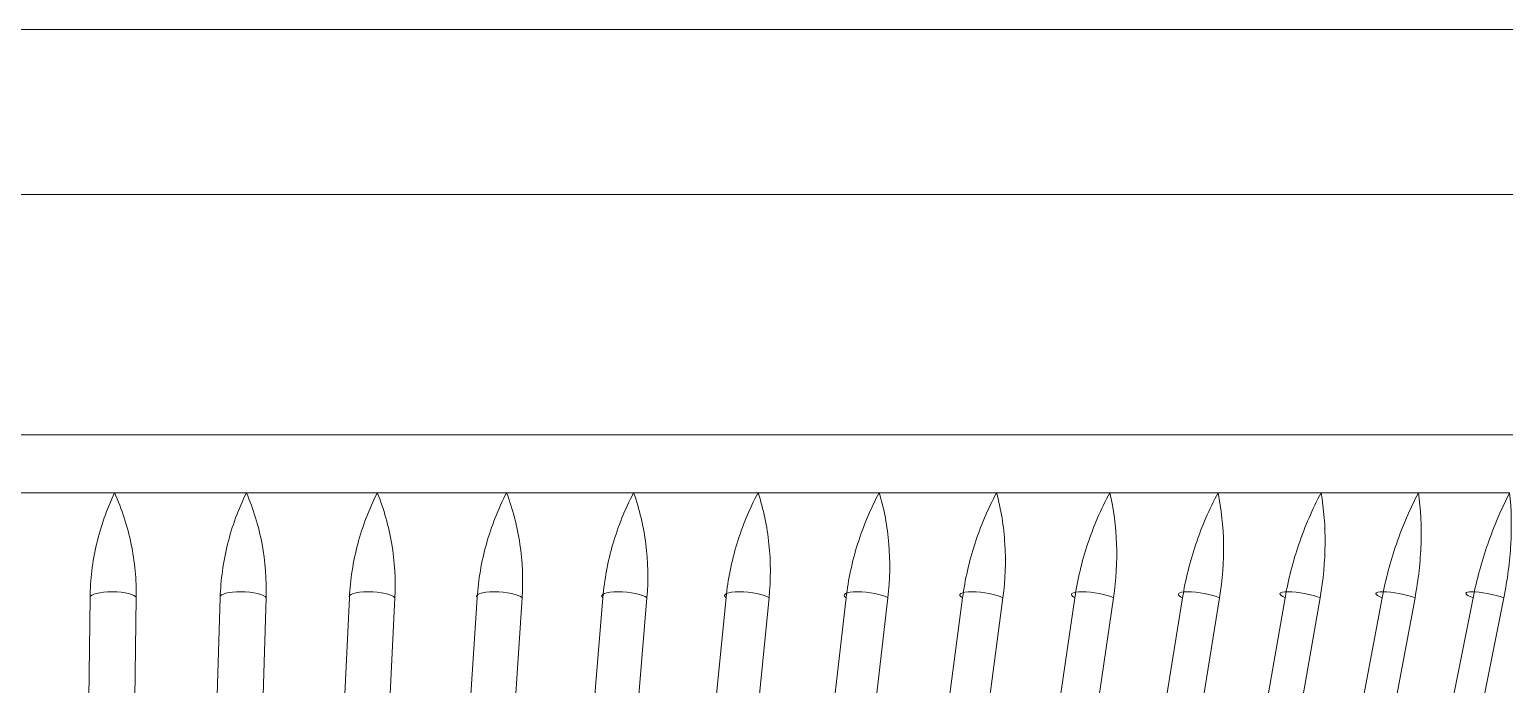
# Model space of a CAD drawing. Header units: inches. Extents: x 3268 to 7018, y 976 to 6708.
# Drawn here: x 5679.244 to 5679.882, y 3498.136 to 3498.419 of the extents above; entities that cross this region are included whole.
import ezdxf

# ---------------------------------------------------------------- set-up
doc = ezdxf.new("R2010")
doc.units = ezdxf.units.IN
doc.header["$MEASUREMENT"] = 0
doc.layers.add('G-IMPT', color=8, linetype='Continuous', lineweight=9)
doc.layers.add('Q-SPCQ', color=91, linetype='Continuous', lineweight=9)

# ---------------------------------------------------------------- blocks, each defined once
blk = doc.blocks.new('Main Locker for Revit - LKR-1_10_autocad_dwg_PRT-007-1-1-9311825-Overall Retail Plan Opt 2')
at = {"layer": 'G-IMPT', "color": 133}
blk.add_line((19.43056, -6.77175), (14.00791, -6.77175), dxfattribs=at)
blk = doc.blocks.new('Main Locker for Revit - LKR-1_10_autocad_dwg_PRT-007-1-1_DEFAULT-9311827-Overall Retail Plan Opt 2')
blk.add_blockref('Main Locker for Revit - LKR-1_10_autocad_dwg_PRT-007-1-1-9311825-Overall Retail Plan Opt 2', (0, 0))
blk = doc.blocks.new('Main Locker for Revit - LKR-1_10_autocad_dwg_ASY-003-9311829-Overall Retail Plan Opt 2')
blk.add_blockref('Main Locker for Revit - LKR-1_10_autocad_dwg_PRT-007-1-1_DEFAULT-9311827-Overall Retail Plan Opt 2', (0, 0))
blk = doc.blocks.new('Main Locker for Revit - LKR-1_10_autocad_dwg_PRT-004-1-9311836-Overall Retail Plan Opt 2')
at = {"layer": 'G-IMPT', "color": 133}
for p, q in [((-1.84127, -6.59634), (35.40473, -6.59634)), ((-1.84127, -6.66775), (35.40473, -6.66775)), ((35.40473, -6.66775), (-1.84127, -6.66775))]:
    blk.add_line(p, q, dxfattribs=at)
blk = doc.blocks.new('Main Locker for Revit - LKR-1_10_autocad_dwg_PRT-004-1$1$ATF-9311840-Overall Retail Plan Opt 2')
blk.add_blockref('Main Locker for Revit - LKR-1_10_autocad_dwg_PRT-004-1-9311836-Overall Retail Plan Opt 2', (0, 0))
blk = doc.blocks.new('Main Locker for Revit - LKR-1_10_autocad_dwg_7803S-BLK_7803S-BLK-9311896-Overall Retail Plan Opt 2')
at = {"layer": 'G-IMPT', "color": 133}
for p, q in [((16.76212, -6.79675), (16.71923, -6.79675)), ((16.71923, -6.79675), (16.76212, -6.79675)), ((16.76212, -6.79675), (16.81913, -6.79675)), ((16.81913, -6.79675), (16.76212, -6.79675)), ((16.81913, -6.79675), (16.8757, -6.79675)), ((16.8757, -6.79675), (16.81913, -6.79675)), ((16.8757, -6.79675), (16.93158, -6.79675)), ((16.93158, -6.79675), (16.8757, -6.79675)), ((16.93158, -6.79675), (16.98653, -6.79675)), ((16.98653, -6.79675), (16.93158, -6.79675)), ((16.98653, -6.79675), (17.04032, -6.79675)), ((17.04032, -6.79675), (16.98653, -6.79675)), ((17.04032, -6.79675), (17.0927, -6.79675)), ((17.0927, -6.79675), (17.04032, -6.79675)), ((17.0927, -6.79675), (17.14345, -6.79675)), ((17.14345, -6.79675), (17.0927, -6.79675)), ((17.14345, -6.79675), (17.19234, -6.79675)), ((17.19234, -6.79675), (17.14345, -6.79675)), ((17.19234, -6.79675), (17.23917, -6.79675)), ((17.23917, -6.79675), (17.19234, -6.79675)), ((17.23917, -6.79675), (17.28372, -6.79675)), ((17.28372, -6.79675), (17.23917, -6.79675)), ((17.28372, -6.79675), (17.3258, -6.79675)), ((17.3258, -6.79675), (17.28372, -6.79675)), ((17.3258, -6.79675), (17.36524, -6.79675)), ((17.36524, -6.79675), (17.3258, -6.79675))]:
    blk.add_line(p, q, dxfattribs=at)
at = {"layer": 'G-IMPT', "color": 133, "flags": 128}
for points in [[(16.74632, -7.23422), (16.74893, -7.03821), (16.75153, -6.8422)], [(16.75153, -6.8422), (16.74893, -7.03821), (16.74632, -7.23422)], [(16.7663, -7.23422), (16.7689, -7.03821), (16.77151, -6.8422)], [(16.77151, -6.8422), (16.7689, -7.03821), (16.7663, -7.23422)], [(16.79565, -7.23422), (16.80172, -7.03821), (16.80778, -6.8422)], [(16.80778, -6.8422), (16.80172, -7.03821), (16.79565, -7.23422)], [(16.81552, -7.23422), (16.82158, -7.03821), (16.82765, -6.8422)], [(16.82765, -6.8422), (16.82158, -7.03821), (16.81552, -7.23422)], [(16.84465, -7.23422), (16.85415, -7.03821), (16.86365, -6.8422)], [(16.86365, -6.8422), (16.85415, -7.03821), (16.84465, -7.23422)], [(16.86432, -7.23422), (16.87382, -7.03821), (16.88332, -6.8422)], [(16.88332, -6.8422), (16.87382, -7.03821), (16.86432, -7.23422)], [(16.89309, -7.23422), (16.90599, -7.03821), (16.91888, -6.8422)], [(16.91888, -6.8422), (16.90599, -7.03821), (16.89309, -7.23422)], [(16.91248, -7.23422), (16.92538, -7.03821), (16.93827, -6.8422)], [(16.93827, -6.8422), (16.92538, -7.03821), (16.91248, -7.23422)], [(16.94078, -7.23422), (16.95701, -7.03821), (16.97324, -6.8422)], [(16.97324, -6.8422), (16.95701, -7.03821), (16.94078, -7.23422)], [(16.9598, -7.23422), (16.97603, -7.03821), (16.99226, -6.8422)], [(16.99226, -6.8422), (16.97603, -7.03821), (16.9598, -7.23422)], [(16.9875, -7.23422), (17.007, -7.03821), (17.02649, -6.8422)], [(17.02649, -6.8422), (17.007, -7.03821), (16.9875, -7.23422)], [(17.00607, -7.23422), (17.02557, -7.03821), (17.04506, -6.8422)], [(17.04506, -6.8422), (17.02557, -7.03821), (17.00607, -7.23422)], [(17.03304, -7.23422), (17.05572, -7.03821), (17.0784, -6.8422)], [(17.0784, -6.8422), (17.05572, -7.03821), (17.03304, -7.23422)], [(17.05108, -7.23422), (17.07376, -7.03821), (17.09644, -6.8422)], [(17.09644, -6.8422), (17.07376, -7.03821), (17.05108, -7.23422)], [(17.07722, -7.23422), (17.10298, -7.03821), (17.12873, -6.8422)], [(17.12873, -6.8422), (17.10298, -7.03821), (17.07722, -7.23422)], [(17.09464, -7.23422), (17.1204, -7.03821), (17.14616, -6.8422)], [(17.14616, -6.8422), (17.1204, -7.03821), (17.09464, -7.23422)], [(17.11982, -7.23422), (17.14855, -7.03821), (17.17728, -6.8422)], [(17.17728, -6.8422), (17.14855, -7.03821), (17.11982, -7.23422)], [(17.13657, -7.23422), (17.16529, -7.03821), (17.19402, -6.8422)], [(17.19402, -6.8422), (17.16529, -7.03821), (17.13657, -7.23422)], [(17.16068, -7.23422), (17.19225, -7.03821), (17.22382, -6.8422)], [(17.22382, -6.8422), (17.19225, -7.03821), (17.16068, -7.23422)], [(17.17666, -7.23422), (17.20823, -7.03821), (17.23981, -6.8422)], [(17.23981, -6.8422), (17.20823, -7.03821), (17.17666, -7.23422)], [(17.1996, -7.23422), (17.23388, -7.03821), (17.26816, -6.8422)], [(17.26816, -6.8422), (17.23388, -7.03821), (17.1996, -7.23422)], [(17.21476, -7.23422), (17.24903, -7.03821), (17.28331, -6.8422)], [(17.28331, -6.8422), (17.24903, -7.03821), (17.21476, -7.23422)], [(17.23643, -7.23422), (17.27326, -7.03821), (17.31009, -6.8422)], [(17.31009, -6.8422), (17.27326, -7.03821), (17.23643, -7.23422)], [(17.25069, -7.23422), (17.28752, -7.03821), (17.32435, -6.8422)], [(17.32435, -6.8422), (17.28752, -7.03821), (17.25069, -7.23422)], [(17.27099, -7.23422), (17.31022, -7.03821), (17.34945, -6.8422)], [(17.34945, -6.8422), (17.31022, -7.03821), (17.27099, -7.23422)], [(17.28429, -7.23422), (17.32352, -7.03821), (17.36275, -6.8422)], [(17.36275, -6.8422), (17.32352, -7.03821), (17.28429, -7.23422)]]:
    blk.add_lwpolyline(points, dxfattribs=at)
at = {"layer": 'G-IMPT', "color": 133}
for centre, major_axis, ratio, start_param, end_param in [((16.76152, -6.84221), (-0.01, 0.00013), 0.258501, 4.76374, 6.283185), ((16.76152, -6.84221), (-0.01, 0.00013), 0.258501, 4.76374, 6.283185), ((16.76152, -6.84221), (-0.01, 0.00013), 0.258501, 3.198607, 4.76374), ((16.76152, -6.84221), (-0.01, 0.00013), 0.258501, 3.198607, 4.76374), ((16.81772, -6.84221), (-0.01, 0.00031), 0.257087, 4.832177, 6.283185), ((16.81772, -6.84221), (-0.01, 0.00031), 0.257087, 4.832177, 6.283185), ((16.81772, -6.84221), (-0.01, 0.00031), 0.257087, 3.267043, 4.832177), ((16.81772, -6.84221), (-0.01, 0.00031), 0.257087, 3.267043, 4.832177), ((16.87349, -6.84221), (-0.00999, 0.00048), 0.25455, 4.900539, 6.465672), ((16.87349, -6.84221), (-0.00999, 0.00048), 0.25455, 4.900539, 6.465672), ((16.87349, -6.84221), (-0.00999, 0.00048), 0.25455, 3.335406, 4.900539), ((16.87349, -6.84221), (-0.00999, 0.00048), 0.25455, 3.335406, 4.900539), ((16.92859, -6.84221), (-0.00998, 0.00066), 0.250899, 4.968786, 6.533919), ((16.92859, -6.84221), (-0.00998, 0.00066), 0.250899, 4.968786, 6.533919), ((16.92859, -6.84221), (-0.00998, 0.00066), 0.250899, 3.403653, 4.968786), ((16.92859, -6.84221), (-0.00998, 0.00066), 0.250899, 3.403653, 4.968786), ((16.98277, -6.84221), (-0.00997, 0.00083), 0.246152, 5.03688, 6.602014), ((16.98277, -6.84221), (-0.00997, 0.00083), 0.246152, 5.03688, 6.602014), ((16.98277, -6.84221), (-0.00997, 0.00083), 0.246152, 3.471747, 5.03688), ((16.98277, -6.84221), (-0.00997, 0.00083), 0.246152, 3.471747, 5.03688), ((17.0358, -6.84221), (-0.00995, 0.00099), 0.240327, 5.104787, 6.66992), ((17.0358, -6.84221), (-0.00995, 0.00099), 0.240327, 5.104787, 6.66992), ((17.0358, -6.84221), (-0.00995, 0.00099), 0.240327, 3.539653, 5.104787), ((17.0358, -6.84221), (-0.00995, 0.00099), 0.240327, 3.539653, 5.104787), ((17.08744, -6.84221), (-0.00993, 0.00115), 0.233453, 5.172473, 6.737606), ((17.08744, -6.84221), (-0.00993, 0.00115), 0.233453, 5.172473, 6.737606), ((17.08744, -6.84221), (-0.00993, 0.00115), 0.233453, 3.60734, 5.172473), ((17.08744, -6.84221), (-0.00993, 0.00115), 0.233453, 3.60734, 5.172473), ((17.13748, -6.84221), (-0.00991, 0.0013), 0.225557, 5.239914, 6.805047), ((17.13748, -6.84221), (-0.00991, 0.0013), 0.225557, 5.239914, 6.805047), ((17.13748, -6.84221), (-0.00991, 0.0013), 0.225557, 3.67478, 5.239914), ((17.13748, -6.84221), (-0.00991, 0.0013), 0.225557, 3.67478, 5.239914), ((17.18568, -6.84221), (-0.00989, 0.00145), 0.216675, 5.307086, 6.872219), ((17.18568, -6.84221), (-0.00989, 0.00145), 0.216675, 5.307086, 6.872219), ((17.18568, -6.84221), (-0.00989, 0.00145), 0.216675, 3.741953, 5.307086), ((17.18568, -6.84221), (-0.00989, 0.00145), 0.216675, 3.741953, 5.307086), ((17.23185, -6.84221), (-0.00987, 0.00159), 0.206845, 0, 0.655921), ((17.23185, -6.84221), (-0.00987, 0.00159), 0.206845, 0, 0.655921), ((17.23185, -6.84221), (-0.00987, 0.00159), 0.206845, 5.373973, 6.15654), ((17.23185, -6.84221), (-0.00987, 0.00159), 0.206845, 5.373973, 6.15654), ((17.23185, -6.84221), (-0.00987, 0.00159), 0.206845, 3.80884, 5.373973), ((17.23185, -6.84221), (-0.00987, 0.00159), 0.206845, 3.80884, 5.373973), ((17.27577, -6.84221), (-0.00985, 0.00172), 0.196111, 0, 0.722512), ((17.27577, -6.84221), (-0.00985, 0.00172), 0.196111, 0, 0.722512), ((17.27577, -6.84221), (-0.00985, 0.00172), 0.196111, 5.440564, 6.223131), ((17.27577, -6.84221), (-0.00985, 0.00172), 0.196111, 5.440564, 6.223131), ((17.27577, -6.84221), (-0.00985, 0.00172), 0.196111, 3.875431, 5.440564), ((17.27577, -6.84221), (-0.00985, 0.00172), 0.196111, 3.875431, 5.440564), ((17.31726, -6.84221), (-0.00983, 0.00185), 0.184519, 0.006234, 0.788801), ((17.31726, -6.84221), (-0.00983, 0.00185), 0.184519, 0.006234, 0.788801), ((17.31726, -6.84221), (-0.00983, 0.00185), 0.184519, 5.506853, 6.283185), ((17.31726, -6.84221), (-0.00983, 0.00185), 0.184519, 5.506853, 6.283185), ((17.31726, -6.84221), (-0.00983, 0.00185), 0.184519, 3.94172, 5.506853), ((17.31726, -6.84221), (-0.00983, 0.00185), 0.184519, 3.94172, 5.506853), ((17.35614, -6.84221), (-0.00981, 0.00196), 0.172121, 5.572839, 6.283185), ((17.35614, -6.84221), (-0.00981, 0.00196), 0.172121, 5.572839, 6.283185), ((17.35614, -6.84221), (-0.00981, 0.00196), 0.172121, 0.07222, 0.854787), ((17.35614, -6.84221), (-0.00981, 0.00196), 0.172121, 0.07222, 0.854787), ((17.35614, -6.84221), (-0.00981, 0.00196), 0.172121, 4.007706, 5.572839), ((17.35614, -6.84221), (-0.00981, 0.00196), 0.172121, 4.007706, 5.572839)]:
    blk.add_ellipse(centre, major_axis=major_axis, ratio=ratio, start_param=start_param, end_param=end_param, dxfattribs=at)
for points in [[(16.75153, -6.8422), (16.75164, -6.83437), (16.75354, -6.81879), (16.75874, -6.8039), (16.76212, -6.79675)], [(16.76212, -6.79675), (16.75874, -6.8039), (16.75354, -6.81879), (16.75164, -6.83437), (16.75153, -6.8422)], [(16.77151, -6.8422), (16.7716, -6.83437), (16.77012, -6.81879), (16.76532, -6.8039), (16.76212, -6.79675)], [(16.76212, -6.79675), (16.76532, -6.8039), (16.77012, -6.81879), (16.7716, -6.83437), (16.77151, -6.8422)], [(16.80778, -6.8422), (16.80803, -6.83437), (16.8102, -6.81879), (16.81563, -6.8039), (16.81913, -6.79675)], [(16.81913, -6.79675), (16.81563, -6.8039), (16.8102, -6.81879), (16.80803, -6.83437), (16.80778, -6.8422)], [(16.82765, -6.8422), (16.82789, -6.83437), (16.82669, -6.81879), (16.82218, -6.8039), (16.81913, -6.79675)], [(16.81913, -6.79675), (16.82218, -6.8039), (16.82669, -6.81879), (16.82789, -6.83437), (16.82765, -6.8422)], [(16.86365, -6.8422), (16.86403, -6.83437), (16.86646, -6.81879), (16.87211, -6.8039), (16.8757, -6.79675)], [(16.8757, -6.79675), (16.87211, -6.8039), (16.86646, -6.81879), (16.86403, -6.83437), (16.86365, -6.8422)], [(16.88332, -6.8422), (16.88369, -6.83437), (16.88278, -6.81879), (16.87859, -6.8039), (16.8757, -6.79675)], [(16.8757, -6.79675), (16.87859, -6.8039), (16.88278, -6.81879), (16.88369, -6.83437), (16.88332, -6.8422)], [(16.91888, -6.8422), (16.9194, -6.83437), (16.92208, -6.81879), (16.92791, -6.8039), (16.93158, -6.79675)], [(16.93158, -6.79675), (16.92791, -6.8039), (16.92208, -6.81879), (16.9194, -6.83437), (16.91888, -6.8422)], [(16.93827, -6.8422), (16.93878, -6.83437), (16.93817, -6.81879), (16.9343, -6.8039), (16.93158, -6.79675)], [(16.93158, -6.79675), (16.9343, -6.8039), (16.93817, -6.81879), (16.93878, -6.83437), (16.93827, -6.8422)], [(16.97324, -6.8422), (16.9739, -6.83437), (16.9768, -6.81879), (16.98281, -6.8039), (16.98653, -6.79675)], [(16.98653, -6.79675), (16.98281, -6.8039), (16.9768, -6.81879), (16.9739, -6.83437), (16.97324, -6.8422)], [(16.99226, -6.8422), (16.99291, -6.83437), (16.99259, -6.81879), (16.98908, -6.8039), (16.98653, -6.79675)], [(16.98653, -6.79675), (16.98908, -6.8039), (16.99259, -6.81879), (16.99291, -6.83437), (16.99226, -6.8422)], [(17.02649, -6.8422), (17.02728, -6.83437), (17.03041, -6.81879), (17.03655, -6.8039), (17.04032, -6.79675)], [(17.04032, -6.79675), (17.03655, -6.8039), (17.03041, -6.81879), (17.02728, -6.83437), (17.02649, -6.8422)], [(17.04506, -6.8422), (17.04584, -6.83437), (17.04582, -6.81879), (17.04267, -6.8039), (17.04032, -6.79675)], [(17.04032, -6.79675), (17.04267, -6.8039), (17.04582, -6.81879), (17.04584, -6.83437), (17.04506, -6.8422)], [(17.0784, -6.8422), (17.07931, -6.83437), (17.08265, -6.81879), (17.0889, -6.8039), (17.0927, -6.79675)], [(17.0927, -6.79675), (17.0889, -6.8039), (17.08265, -6.81879), (17.07931, -6.83437), (17.0784, -6.8422)], [(17.09644, -6.8422), (17.09734, -6.83437), (17.09762, -6.81879), (17.09485, -6.8039), (17.0927, -6.79675)], [(17.0927, -6.79675), (17.09485, -6.8039), (17.09762, -6.81879), (17.09734, -6.83437), (17.09644, -6.8422)], [(17.12873, -6.8422), (17.12977, -6.83437), (17.1333, -6.81879), (17.13964, -6.8039), (17.14345, -6.79675)], [(17.14345, -6.79675), (17.13964, -6.8039), (17.1333, -6.81879), (17.12977, -6.83437), (17.12873, -6.8422)], [(17.14616, -6.8422), (17.14719, -6.83437), (17.14777, -6.81879), (17.14538, -6.8039), (17.14345, -6.79675)], [(17.14345, -6.79675), (17.14538, -6.8039), (17.14777, -6.81879), (17.14719, -6.83437), (17.14616, -6.8422)], [(17.17728, -6.8422), (17.17843, -6.83437), (17.18215, -6.81879), (17.18854, -6.8039), (17.19234, -6.79675)], [(17.19234, -6.79675), (17.18854, -6.8039), (17.18215, -6.81879), (17.17843, -6.83437), (17.17728, -6.8422)], [(17.19402, -6.8422), (17.19517, -6.83437), (17.19604, -6.81879), (17.19406, -6.8039), (17.19234, -6.79675)], [(17.19234, -6.79675), (17.19406, -6.8039), (17.19604, -6.81879), (17.19517, -6.83437), (17.19402, -6.8422)], [(17.22382, -6.8422), (17.22509, -6.83437), (17.22896, -6.81879), (17.23538, -6.8039), (17.23917, -6.79675)], [(17.23917, -6.79675), (17.23538, -6.8039), (17.22896, -6.81879), (17.22509, -6.83437), (17.22382, -6.8422)], [(17.23981, -6.8422), (17.24106, -6.83437), (17.24223, -6.81879), (17.24065, -6.8039), (17.23917, -6.79675)], [(17.23917, -6.79675), (17.24065, -6.8039), (17.24223, -6.81879), (17.24106, -6.83437), (17.23981, -6.8422)], [(17.26816, -6.8422), (17.26953, -6.83437), (17.27355, -6.81879), (17.27997, -6.8039), (17.28372, -6.79675)], [(17.28372, -6.79675), (17.27997, -6.8039), (17.27355, -6.81879), (17.26953, -6.83437), (17.26816, -6.8422)], [(17.28331, -6.8422), (17.28468, -6.83437), (17.28613, -6.81879), (17.28497, -6.8039), (17.28372, -6.79675)], [(17.28372, -6.79675), (17.28497, -6.8039), (17.28613, -6.81879), (17.28468, -6.83437), (17.28331, -6.8422)], [(17.31009, -6.8422), (17.31157, -6.83437), (17.31572, -6.81879), (17.32211, -6.8039), (17.3258, -6.79675)], [(17.3258, -6.79675), (17.32211, -6.8039), (17.31572, -6.81879), (17.31157, -6.83437), (17.31009, -6.8422)], [(17.32435, -6.8422), (17.32582, -6.83437), (17.32755, -6.81879), (17.32681, -6.8039), (17.3258, -6.79675)], [(17.3258, -6.79675), (17.32681, -6.8039), (17.32755, -6.81879), (17.32582, -6.83437), (17.32435, -6.8422)], [(17.34945, -6.8422), (17.35102, -6.83437), (17.35528, -6.81879), (17.36161, -6.8039), (17.36524, -6.79675)], [(17.36524, -6.79675), (17.36161, -6.8039), (17.35528, -6.81879), (17.35102, -6.83437), (17.34945, -6.8422)], [(17.36275, -6.8422), (17.36431, -6.83437), (17.36632, -6.81879), (17.366, -6.8039), (17.36524, -6.79675)], [(17.36524, -6.79675), (17.366, -6.8039), (17.36632, -6.81879), (17.36431, -6.83437), (17.36275, -6.8422)]]:
    blk.add_open_spline(points, degree=3, dxfattribs=at)
blk = doc.blocks.new('Main Locker for Revit - LKR-1_10_autocad_dwg_LKR-1_10_A-9311910-Overall Retail Plan Opt 2')
for name in ['Main Locker for Revit - LKR-1_10_autocad_dwg_PRT-004-1$1$ATF-9311840-Overall Retail Plan Opt 2', 'Main Locker for Revit - LKR-1_10_autocad_dwg_ASY-003-9311829-Overall Retail Plan Opt 2', 'Main Locker for Revit - LKR-1_10_autocad_dwg_7803S-BLK_7803S-BLK-9311896-Overall Retail Plan Opt 2']:
    blk.add_blockref(name, (0, 0))
blk = doc.blocks.new('Main Locker for Revit - LKR-1_10_autocad_dwg-9311801-Overall Retail Plan Opt 2')
blk.add_blockref('Main Locker for Revit - LKR-1_10_autocad_dwg_LKR-1_10_A-9311910-Overall Retail Plan Opt 2', (0, 0))
blk = doc.blocks.new('Main Locker for Revit - Main Locker for Revit-9311911-Overall Retail Plan Opt 2')
blk.add_blockref('Main Locker for Revit - LKR-1_10_autocad_dwg-9311801-Overall Retail Plan Opt 2', (1.96927, -15.58225))
blk = doc.blocks.new('Arch_5 Points - Units and Amenities_v2022_rvt-1-Overall Retail Plan Opt 2')
at = {"layer": 'Q-SPCQ', "color": 133, "lineweight": 9}
blk.add_blockref('Main Locker for Revit - Main Locker for Revit-9311911-Overall Retail Plan Opt 2', (5660.54965, 3520.59758), dxfattribs=at)

msp = doc.modelspace()

# ---------------------------------------------------------------- block references
at = {"lineweight": 5}
msp.add_blockref('Arch_5 Points - Units and Amenities_v2022_rvt-1-Overall Retail Plan Opt 2', (0, 0), dxfattribs=at)

doc.saveas('drawing.dxf')
